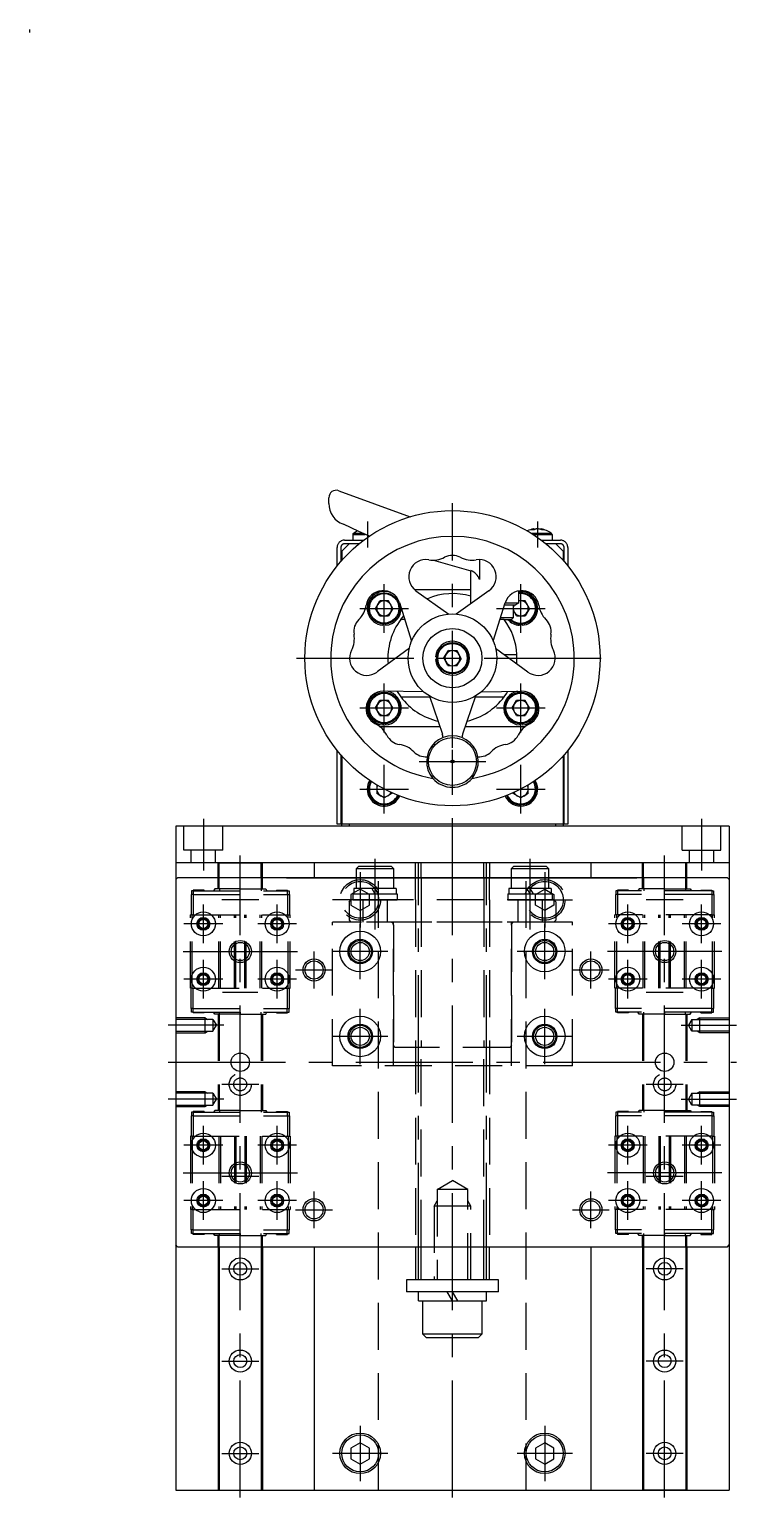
# Model space of a CAD drawing. Extents: x -165 to 344, y -413 to 75.
# Drawn here: x 152.1 to 343.8, y -397.5 to 0.4 of the extents above; entities that cross this region are included whole.
import ezdxf

# ---------------------------------------------------------------- set-up
doc = ezdxf.new("R2010")
doc.units = 0
for name, pattern in [('CENTER', [50.8, 31.75, -6.35, 6.35, -6.35]), ('DASHED', [19.05, 12.7, -6.35]), ('PHANTOM', [63.5, 31.75, -6.35, 6.35, -6.35, 6.35, -6.35])]:
    doc.linetypes.add(name, pattern=pattern)
doc.layers.get('0').update_dxf_attribs({"linetype": 'CONTINUOUS'})
doc.layers.add('CENTER', color=1, linetype='CENTER')

msp = doc.modelspace()

# ---------------------------------------------------------------- linework, layer by layer
at = {"color": 7, "linetype": 'CONTINUOUS'}
for p, q in [((152.1, 0.41), (152.1, -0.41)), ((233.25, -128.08), (233.25, -126.5)), ((235.93, -124.62), (255.31, -131.67)), ((288.74, -134.98), (288.8, -134.98)), ((289.58, -134.98), (289.42, -134.98)), ((289.58, -134.98), (290.08, -134.98)), ((290.75, -134.98), (290.7, -134.98)), ((290.75, -134.98), (290.76, -134.98)), ((238.75, -139), (236.75, -141)), ((241.47, -139), (238.75, -139)), ((239.75, -136.45), (239.75, -138)), ((239.75, -136.45), (243.11, -136.45)), ((239.9, -136.16), (242.46, -136.16)), ((288.09, -136.16), (292.69, -136.16)), ((288.54, -136.45), (292.81, -136.45)), ((294.75, -139), (292.03, -139)), ((292.69, -136.16), (293.6, -136.16)), ((292.81, -136.45), (293.75, -136.45)), ((293.75, -136.45), (293.75, -138)), ((296.75, -141), (294.75, -139)), ((236.75, -141), (236.75, -143.54)), ((296.75, -141), (296.75, -143.54)), ((271.75, -155.2), (271.75, -146.3)), ((274.1, -143.27), (274.1, -148.64)), ((245.89, -156.5), (247.07, -154.46)), ((249.43, -154.46), (247.07, -154.46)), ((250.61, -156.5), (249.43, -154.46)), ((252.39, -154.88), (255.69, -165.35)), ((271.75, -151.5), (256.57, -151.5)), ((256.85, -151.72), (265.75, -158.04)), ((276.62, -151.74), (267.75, -158.04)), ((277.81, -165.35), (281.07, -154.97)), ((281.06, -155), (284.75, -155)), ((284.75, -155), (283.88, -155.5)), ((284.75, -155), (284.75, -151.76)), ((286.43, -154.46), (284.75, -154.46)), ((287.61, -156.5), (286.43, -154.46)), ((247.07, -158.54), (245.89, -156.5)), ((247.07, -158.54), (249.43, -158.54)), ((250.61, -156.5), (249.43, -158.54)), ((252.75, -159.5), (253.54, -158.52)), ((279.8, -159), (283.25, -159)), ((280.9, -155.5), (283.88, -155.5)), ((283.25, -159), (282.75, -159.5)), ((283.25, -155.88), (283.47, -155.5)), ((283.25, -159), (283.25, -155.5)), ((284.07, -158.54), (283.25, -157.12)), ((284.07, -158.54), (286.43, -158.54)), ((287.61, -156.5), (286.43, -158.54)), ((247.92, -160.74), (247.89, -161.08)), ((248.58, -160.74), (248.61, -161.08)), ((253.85, -159.5), (252.75, -159.5)), ((280.75, -159.5), (279.65, -159.5)), ((280.75, -159.5), (282.75, -159.5)), ((284.92, -160.74), (284.89, -161.08)), ((285.58, -160.74), (285.61, -161.08)), ((255.07, -167.25), (246.33, -173.74)), ((262.51, -169.67), (262.16, -169.64)), ((262.51, -170.33), (262.16, -170.36)), ((264.4, -169.87), (265.68, -167.9)), ((265.47, -171.98), (264.4, -169.87)), ((268.04, -168.02), (265.68, -167.9)), ((269.11, -170.12), (267.82, -172.1)), ((269.11, -170.12), (268.04, -168.02)), ((278.43, -167.25), (287.17, -173.74)), ((280.78, -169), (284.22, -169)), ((284.22, -171.56), (284.22, -169)), ((265.47, -171.98), (267.82, -172.1)), ((258.91, -179.09), (247.95, -178.97)), ((251.75, -179.01), (252.75, -180.5)), ((274.59, -179.09), (285.47, -178.97)), ((245.89, -183.5), (247.07, -181.46)), ((249.43, -181.46), (247.07, -181.46)), ((250.61, -183.5), (249.43, -181.46)), ((252.75, -180.5), (260.61, -180.5)), ((260.53, -180.26), (264.01, -190.58)), ((272.97, -180.26), (269.5, -190.57)), ((272.89, -180.5), (280.75, -180.5)), ((282.89, -183.5), (284.07, -181.46)), ((286.43, -181.46), (284.07, -181.46)), ((287.61, -183.5), (286.43, -181.46)), ((247.07, -185.54), (245.89, -183.5)), ((247.07, -185.54), (249.43, -185.54)), ((250.61, -183.5), (249.43, -185.54)), ((284.07, -185.54), (282.89, -183.5)), ((284.07, -185.54), (286.43, -185.54)), ((287.61, -183.5), (286.43, -185.54)), ((246.91, -188.5), (263.31, -188.5)), ((247.92, -187.74), (247.89, -188.08)), ((248.58, -187.74), (248.61, -188.08)), ((270.2, -188.5), (286.51, -188.5)), ((284.92, -187.74), (284.89, -188.08)), ((285.58, -187.74), (285.61, -188.08)), ((236.75, -196.46), (236.75, -215)), ((296.75, -196.46), (296.75, -215)), ((246.21, -204.32), (246.21, -206.68)), ((248.25, -207.86), (246.21, -206.68)), ((250.29, -206.68), (248.25, -207.86)), ((250.29, -206.68), (250.29, -206.46)), ((283.21, -206.46), (283.21, -206.68)), ((285.25, -207.86), (283.21, -206.68)), ((287.29, -206.68), (285.25, -207.86)), ((287.29, -206.68), (287.29, -204.32)), ((289.49, -205.17), (289.84, -205.14)), ((289.49, -205.83), (289.84, -205.86)), ((191.75, -215.5), (191.75, -395.5)), ((341.75, -215.5), (191.75, -215.5)), ((296.75, -215), (236.75, -215)), ((236.75, -215.5), (236.75, -215)), ((238.75, -215), (238.75, -215.5)), ((294.75, -215.5), (294.75, -215)), ((296.75, -215), (296.75, -215.5)), ((341.75, -215.5), (341.75, -395.5)), ((341.75, -225.5), (191.75, -225.5)), ((203.25, -225.5), (215.25, -225.5)), ((203.25, -229.5), (203.25, -225.5)), ((203.55, -229.5), (203.55, -225.5)), ((214.95, -229.5), (214.95, -225.5)), ((215.25, -229.5), (215.25, -225.5)), ((229.25, -225.5), (229.25, -229.5)), ((240.75, -227), (241.35, -226.4)), ((241.35, -226.4), (250.15, -226.4)), ((250.15, -226.4), (250.75, -227)), ((256.75, -229.5), (256.75, -225.5)), ((258.25, -229.5), (258.25, -225.5)), ((275.25, -229.5), (275.25, -225.5)), ((276.75, -225.5), (276.75, -229.5)), ((282.75, -227), (283.35, -226.4)), ((283.35, -226.4), (292.15, -226.4)), ((292.15, -226.4), (292.75, -227)), ((304.25, -225.5), (304.25, -229.5)), ((330.25, -225.5), (318.25, -225.5)), ((318.25, -229.5), (318.25, -225.5)), ((318.55, -229.5), (318.55, -225.5)), ((329.95, -229.5), (329.95, -225.5)), ((330.25, -229.5), (330.25, -225.5)), ((192.25, -229.5), (191.75, -230)), ((192.25, -229.5), (191.75, -230)), ((191.75, -230), (191.75, -329)), ((191.75, -230), (191.75, -329)), ((341.25, -229.5), (192.25, -229.5)), ((341.25, -229.5), (192.25, -229.5)), ((221.75, -229.5), (216.75, -229.5)), ((221.75, -229.5), (311.75, -229.5)), ((240.75, -227), (250.75, -227)), ((240.75, -229.5), (240.75, -227)), ((250.75, -227), (250.75, -229.5)), ((282.75, -227), (292.75, -227)), ((282.75, -229.5), (282.75, -227)), ((292.75, -227), (292.75, -229.5)), ((311.75, -229.5), (316.75, -229.5)), ((341.25, -229.5), (341.75, -230)), ((341.25, -229.5), (341.75, -230)), ((341.75, -230), (341.75, -329)), ((341.75, -230), (341.75, -329)), ((192.25, -329.5), (191.75, -329)), ((192.25, -329.5), (191.75, -329)), ((192.25, -329.5), (341.25, -329.5)), ((192.25, -329.5), (341.25, -329.5)), ((203.25, -329.5), (203.25, -395.5)), ((203.55, -329.5), (203.55, -395.5)), ((214.95, -329.5), (214.95, -395.5)), ((215.25, -329.5), (215.25, -395.5)), ((221.75, -329.5), (259.75, -329.5)), ((229.25, -329.5), (229.25, -395.5)), ((255.75, -329.5), (277.75, -329.5)), ((256.75, -329.5), (256.75, -338.5)), ((259.75, -329.5), (273.75, -329.5)), ((273.75, -329.5), (311.75, -329.5)), ((276.75, -338.5), (276.75, -329.5)), ((304.25, -329.5), (304.25, -395.5)), ((318.25, -329.5), (318.25, -395.5)), ((318.55, -329.5), (318.55, -395.5)), ((329.95, -329.5), (329.95, -395.5)), ((330.25, -329.5), (330.25, -395.5)), ((341.25, -329.5), (341.75, -329)), ((341.25, -329.5), (341.75, -329)), ((279.25, -338.5), (254.25, -338.5)), ((254.25, -338.5), (254.25, -341.7)), ((279.25, -341.7), (254.25, -341.7)), ((276.75, -338.5), (256.75, -338.5)), ((275.95, -341.7), (257.55, -341.7)), ((257.55, -344.2), (257.55, -341.7)), ((266.75, -344.2), (265.31, -341.7)), ((268.19, -344.2), (266.75, -341.7)), ((275.95, -344.2), (275.95, -341.7)), ((279.25, -341.7), (279.25, -338.5)), ((257.55, -344.2), (275.95, -344.2)), ((258.75, -353.2), (258.75, -344.2)), ((274.75, -344.2), (274.75, -353.2)), ((274.75, -353.2), (258.75, -353.2)), ((259.75, -354.2), (258.75, -353.2)), ((274.75, -353.2), (273.75, -354.2)), ((273.75, -354.2), (259.75, -354.2)), ((241.75, -382.61), (239.25, -384.06)), ((239.25, -384.06), (239.25, -386.94)), ((244.25, -384.06), (241.75, -382.61)), ((244.25, -386.94), (244.25, -384.06)), ((291.75, -382.61), (289.25, -384.06)), ((289.25, -384.06), (289.25, -386.94)), ((294.25, -384.06), (291.75, -382.61)), ((294.25, -386.94), (294.25, -384.06)), ((239.25, -386.94), (241.75, -388.39)), ((241.75, -388.39), (244.25, -386.94)), ((289.25, -386.94), (291.75, -388.39)), ((291.75, -388.39), (294.25, -386.94)), ((191.75, -395.5), (341.75, -395.5)), ((203.25, -395.5), (215.25, -395.5)), ((330.25, -395.5), (318.25, -395.5))]:
    msp.add_line(p, q, dxfattribs=at)
at = {"color": 3, "linetype": 'PHANTOM'}
for p, q in [((237.5, -138), (242.75, -138)), ((241.47, -139), (237.5, -139)), ((290.75, -138), (296, -138)), ((296, -139), (292.03, -139)), ((235.5, -145.03), (235.5, -140)), ((236.5, -140), (236.5, -143.83)), ((297, -143.83), (297, -140)), ((298, -140), (298, -145.03)), ((235.5, -215), (235.5, -194.97)), ((298, -194.97), (298, -215)), ((236.5, -196.17), (236.5, -215)), ((297, -215), (297, -196.17)), ((236.5, -215), (235.5, -215)), ((236.75, -215), (236.5, -215)), ((297, -215), (296.75, -215)), ((298, -215), (297, -215))]:
    msp.add_line(p, q, dxfattribs=at)
at = {"color": 3, "linetype": 'DASHED'}
for p, q in [((194, -222), (194, -215.5)), ((204.5, -222), (204.5, -215.5)), ((329, -222), (329, -215.5)), ((339.5, -222), (339.5, -215.5)), ((204.5, -222), (194, -222)), ((195.95, -225.5), (195.95, -222)), ((202.55, -225.5), (202.55, -222)), ((329, -222), (339.5, -222)), ((330.95, -225.5), (330.95, -222)), ((337.55, -225.5), (337.55, -222)), ((246.75, -395.5), (246.75, -225.5)), ((286.75, -395.5), (286.75, -225.5)), ((203.25, -232.55), (203.25, -229.5)), ((203.55, -232.55), (203.55, -229.5)), ((214.95, -229.5), (214.95, -232.55)), ((215.25, -232.55), (215.25, -229.5)), ((240.75, -232.4), (240.75, -229.5)), ((250.75, -229.5), (250.75, -232.4)), ((256.75, -235.5), (256.75, -229.5)), ((256.75, -235.5), (256.75, -229.5)), ((258.25, -229.5), (258.25, -235.5)), ((258.25, -229.5), (258.25, -235.5)), ((275.25, -229.5), (275.25, -235.5)), ((275.25, -229.5), (275.25, -235.5)), ((276.75, -235.5), (276.75, -229.5)), ((276.75, -235.5), (276.75, -229.5)), ((282.75, -232.4), (282.75, -229.5)), ((292.75, -229.5), (292.75, -232.4)), ((318.25, -232.55), (318.25, -229.5)), ((318.55, -229.5), (318.55, -232.55)), ((329.95, -232.55), (329.95, -229.5)), ((330.25, -232.55), (330.25, -229.5)), ((195.95, -234.05), (195.95, -239.55)), ((196.45, -234.05), (195.95, -234.05)), ((196, -233.05), (196, -234.05)), ((196.5, -233.05), (196, -233.05)), ((196.45, -232.85), (196.45, -233.05)), ((199.45, -232.85), (196.45, -232.85)), ((196.45, -234.05), (222.05, -234.05)), ((196.45, -234.05), (196.45, -239.55)), ((196.5, -233.05), (222, -233.05)), ((196.5, -233.05), (196.5, -234.05)), ((199.45, -233.05), (199.45, -232.85)), ((202.32, -232.55), (202.02, -233.05)), ((203.62, -232.55), (202.32, -232.55)), ((209.25, -232.55), (203.62, -232.55)), ((203.62, -232.55), (203.62, -233.05)), ((209.25, -232.55), (214.88, -232.55)), ((209.25, -233.05), (209.25, -232.55)), ((214.88, -232.55), (214.88, -233.05)), ((214.88, -232.55), (216.18, -232.55)), ((216.18, -232.55), (216.48, -233.05)), ((219.05, -232.85), (219.05, -233.05)), ((219.05, -232.85), (222.05, -232.85)), ((222, -233.05), (222, -234.05)), ((222, -233.05), (222.5, -233.05)), ((222.05, -233.05), (222.05, -232.85)), ((222.05, -234.05), (222.05, -239.55)), ((222.05, -234.05), (222.55, -234.05)), ((222.5, -233.05), (222.5, -234.05)), ((222.55, -234.05), (222.55, -239.55)), ((241.75, -232.61), (239.25, -234.06)), ((239.25, -234.06), (239.25, -236.94)), ((239.75, -233.9), (251.75, -233.9)), ((239.75, -233.9), (239.75, -235.5)), ((251.45, -232.4), (240.05, -232.4)), ((240.05, -232.4), (240.05, -233.9)), ((244.25, -234.06), (241.75, -232.61)), ((244.25, -236.94), (244.25, -234.06)), ((244.88, -232.4), (245.75, -233.9)), ((245.75, -232.4), (246.62, -233.9)), ((251.45, -232.4), (251.45, -233.9)), ((251.75, -233.9), (251.75, -235.5)), ((281.75, -233.9), (293.75, -233.9)), ((281.75, -233.9), (281.75, -235.5)), ((293.45, -232.4), (282.05, -232.4)), ((282.05, -232.4), (282.05, -233.9)), ((286.88, -232.4), (287.75, -233.9)), ((287.75, -232.4), (288.62, -233.9)), ((289.25, -234.06), (291.75, -232.61)), ((289.25, -236.94), (289.25, -234.06)), ((291.75, -232.61), (294.25, -234.06)), ((293.45, -232.4), (293.45, -233.9)), ((293.75, -233.9), (293.75, -235.5)), ((294.25, -234.06), (294.25, -236.94)), ((311.45, -234.05), (310.95, -234.05)), ((310.95, -234.05), (310.95, -239.55)), ((311.5, -233.05), (311, -233.05)), ((311, -233.05), (311, -234.05)), ((311.45, -233.05), (311.45, -232.85)), ((314.45, -232.85), (311.45, -232.85)), ((337.05, -234.05), (311.45, -234.05)), ((311.45, -234.05), (311.45, -239.55)), ((337, -233.05), (311.5, -233.05)), ((311.5, -233.05), (311.5, -234.05)), ((314.45, -232.85), (314.45, -233.05)), ((317.32, -232.55), (317.02, -233.05)), ((318.62, -232.55), (317.32, -232.55)), ((324.25, -232.55), (318.62, -232.55)), ((318.62, -232.55), (318.62, -233.05)), ((324.25, -232.55), (329.88, -232.55)), ((324.25, -233.05), (324.25, -232.55)), ((329.88, -232.55), (331.18, -232.55)), ((329.88, -232.55), (329.88, -233.05)), ((331.18, -232.55), (331.48, -233.05)), ((334.05, -233.05), (334.05, -232.85)), ((334.05, -232.85), (337.05, -232.85)), ((337, -233.05), (337, -234.05)), ((337, -233.05), (337.5, -233.05)), ((337.05, -232.85), (337.05, -233.05)), ((337.05, -234.05), (337.05, -239.55)), ((337.05, -234.05), (337.55, -234.05)), ((337.5, -233.05), (337.5, -234.05)), ((337.55, -234.05), (337.55, -239.55)), ((238.75, -236), (239.25, -235.5)), ((238.75, -236), (238.75, -241)), ((294.25, -235.5), (239.25, -235.5)), ((239.25, -236.94), (241.75, -238.39)), ((239.75, -235.5), (251.75, -235.5)), ((241.75, -238.39), (244.25, -236.94)), ((242.45, -235.5), (242.45, -241.5)), ((249.05, -235.5), (249.05, -241.5)), ((256.75, -235.5), (256.75, -275.5)), ((256.75, -235.5), (256.75, -275.5)), ((258.25, -235.5), (258.25, -275.5)), ((258.25, -235.5), (258.25, -275.5)), ((275.25, -235.5), (275.25, -275.5)), ((275.25, -235.5), (275.25, -275.5)), ((276.75, -235.5), (276.75, -275.5)), ((276.75, -235.5), (276.75, -275.5)), ((281.75, -235.5), (293.75, -235.5)), ((284.45, -235.5), (284.45, -241.5)), ((291.75, -238.39), (289.25, -236.94)), ((291.05, -235.5), (291.05, -241.5)), ((294.25, -236.94), (291.75, -238.39)), ((294.75, -236), (294.25, -235.5)), ((294.75, -236), (294.75, -241)), ((195.75, -259.45), (195.75, -239.55)), ((196.25, -239.55), (195.75, -239.55)), ((196.25, -239.55), (222.25, -239.55)), ((196.25, -259.45), (196.25, -239.55)), ((203.45, -259.45), (203.45, -239.55)), ((203.85, -259.45), (203.85, -239.55)), ((207.65, -259.45), (207.65, -239.55)), ((208.05, -259.45), (208.05, -239.55)), ((210.45, -259.45), (210.45, -239.55)), ((210.85, -259.45), (210.85, -239.55)), ((214.65, -259.45), (214.65, -239.55)), ((215.05, -259.45), (215.05, -239.55)), ((222.25, -259.45), (222.25, -239.55)), ((222.25, -239.55), (222.75, -239.55)), ((222.75, -259.45), (222.75, -239.55)), ((299.25, -241.5), (234.25, -241.5)), ((234.25, -280.5), (234.25, -241.5)), ((238.75, -241), (239.25, -241.5)), ((294.25, -241.5), (239.25, -241.5)), ((250.75, -280.5), (250.75, -241.5)), ((250.75, -242.3), (250.75, -275)), ((282.75, -280.5), (282.75, -241.5)), ((282.75, -242.3), (282.75, -275)), ((294.75, -241), (294.25, -241.5)), ((299.25, -280.5), (299.25, -241.5)), ((310.75, -259.45), (310.75, -239.55)), ((311.25, -239.55), (310.75, -239.55)), ((337.25, -239.55), (311.25, -239.55)), ((311.25, -259.45), (311.25, -239.55)), ((318.45, -259.45), (318.45, -239.55)), ((318.85, -259.45), (318.85, -239.55)), ((322.65, -259.45), (322.65, -239.55)), ((323.05, -259.45), (323.05, -239.55)), ((325.45, -259.45), (325.45, -239.55)), ((325.85, -259.45), (325.85, -239.55)), ((329.65, -259.45), (329.65, -239.55)), ((330.05, -259.45), (330.05, -239.55)), ((337.25, -259.45), (337.25, -239.55)), ((337.25, -239.55), (337.75, -239.55)), ((337.75, -259.45), (337.75, -239.55)), ((196.25, -259.45), (195.75, -259.45)), ((195.95, -264.95), (195.95, -259.45)), ((196.25, -259.45), (222.25, -259.45)), ((196.45, -264.95), (196.45, -259.45)), ((222.05, -264.95), (222.05, -259.45)), ((222.25, -259.45), (222.75, -259.45)), ((222.55, -264.95), (222.55, -259.45)), ((311.25, -259.45), (310.75, -259.45)), ((310.95, -264.95), (310.95, -259.45)), ((337.25, -259.45), (311.25, -259.45)), ((311.45, -264.95), (311.45, -259.45)), ((337.05, -264.95), (337.05, -259.45)), ((337.25, -259.45), (337.75, -259.45)), ((337.55, -264.95), (337.55, -259.45)), ((196.45, -264.95), (195.95, -264.95)), ((196, -265.95), (196, -264.95)), ((196.5, -265.95), (196, -265.95)), ((196.45, -264.95), (222.05, -264.95)), ((196.45, -265.95), (196.45, -266.15)), ((199.45, -266.15), (196.45, -266.15)), ((196.5, -265.95), (196.5, -264.95)), ((196.5, -265.95), (222, -265.95)), ((199.45, -266.15), (199.45, -265.95)), ((202.32, -266.45), (202.02, -265.95)), ((203.62, -266.45), (202.32, -266.45)), ((203.25, -266.45), (203.25, -292.55)), ((203.55, -266.45), (203.55, -292.55)), ((203.62, -266.45), (203.62, -265.95)), ((209.25, -266.45), (203.62, -266.45)), ((209.25, -265.95), (209.25, -266.45)), ((209.25, -266.45), (214.88, -266.45)), ((214.88, -266.45), (214.88, -265.95)), ((214.88, -266.45), (216.18, -266.45)), ((214.95, -266.45), (214.95, -292.55)), ((215.25, -266.45), (215.25, -292.55)), ((216.18, -266.45), (216.48, -265.95)), ((219.05, -265.95), (219.05, -266.15)), ((219.05, -266.15), (222.05, -266.15)), ((222, -265.95), (222, -264.95)), ((222, -265.95), (222.5, -265.95)), ((222.05, -264.95), (222.55, -264.95)), ((222.05, -266.15), (222.05, -265.95)), ((222.5, -265.95), (222.5, -264.95)), ((311.45, -264.95), (310.95, -264.95)), ((311, -265.95), (311, -264.95)), ((311.5, -265.95), (311, -265.95)), ((337.05, -264.95), (311.45, -264.95)), ((311.45, -266.15), (311.45, -265.95)), ((314.45, -266.15), (311.45, -266.15)), ((311.5, -265.95), (311.5, -264.95)), ((337, -265.95), (311.5, -265.95)), ((314.45, -265.95), (314.45, -266.15)), ((317.32, -266.45), (317.02, -265.95)), ((318.62, -266.45), (317.32, -266.45)), ((318.25, -266.45), (318.25, -292.55)), ((318.55, -266.45), (318.55, -292.55)), ((318.62, -266.45), (318.62, -265.95)), ((324.25, -266.45), (318.62, -266.45)), ((324.25, -265.95), (324.25, -266.45)), ((324.25, -266.45), (329.88, -266.45)), ((329.88, -266.45), (329.88, -265.95)), ((329.88, -266.45), (331.18, -266.45)), ((329.95, -266.45), (329.95, -292.55)), ((330.25, -266.45), (330.25, -292.55)), ((331.18, -266.45), (331.48, -265.95)), ((334.05, -266.15), (334.05, -265.95)), ((334.05, -266.15), (337.05, -266.15)), ((337, -265.95), (337, -264.95)), ((337, -265.95), (337.5, -265.95)), ((337.05, -264.95), (337.55, -264.95)), ((337.05, -265.95), (337.05, -266.15)), ((337.5, -265.95), (337.5, -264.95)), ((199.75, -267.5), (191.75, -267.5)), ((201.85, -267.88), (191.75, -267.88)), ((199.75, -271.5), (199.75, -267.5)), ((199.75, -267.5), (200.41, -267.88)), ((201.85, -267.88), (201.85, -271.12)), ((201.85, -267.88), (202.79, -269.5)), ((201.85, -271.12), (202.79, -269.5)), ((331.65, -267.88), (330.71, -269.5)), ((331.65, -271.12), (330.71, -269.5)), ((331.65, -267.88), (341.75, -267.88)), ((331.65, -267.88), (331.65, -271.12)), ((333.75, -267.5), (333.09, -267.88)), ((333.75, -271.5), (333.75, -267.5)), ((333.75, -267.5), (341.75, -267.5)), ((191.75, -271.12), (201.85, -271.12)), ((191.75, -271.5), (199.75, -271.5)), ((199.75, -271.5), (200.41, -271.12)), ((341.75, -271.12), (331.65, -271.12)), ((333.75, -271.5), (333.09, -271.12)), ((341.75, -271.5), (333.75, -271.5)), ((251.25, -275.5), (250.75, -275)), ((282.25, -275.5), (251.25, -275.5)), ((256.75, -275.5), (256.75, -329.5)), ((258.25, -329.5), (258.25, -275.5)), ((275.25, -329.5), (275.25, -275.5)), ((276.75, -275.5), (276.75, -329.5)), ((282.75, -275), (282.25, -275.5)), ((299.25, -280.5), (234.25, -280.5)), ((199.75, -287.5), (191.75, -287.5)), ((201.85, -287.88), (191.75, -287.88)), ((199.75, -291.5), (199.75, -287.5)), ((199.75, -287.5), (200.41, -287.88)), ((201.85, -287.88), (201.85, -291.12)), ((201.85, -287.88), (202.79, -289.5)), ((201.85, -291.12), (202.79, -289.5)), ((331.65, -287.88), (330.71, -289.5)), ((331.65, -291.12), (330.71, -289.5)), ((331.65, -287.88), (331.65, -291.12)), ((331.65, -287.88), (341.75, -287.88)), ((333.75, -287.5), (333.09, -287.88)), ((333.75, -291.5), (333.75, -287.5)), ((333.75, -287.5), (341.75, -287.5)), ((191.75, -291.12), (201.85, -291.12)), ((191.75, -291.5), (199.75, -291.5)), ((196.45, -294.05), (195.95, -294.05)), ((195.95, -294.05), (195.95, -299.55)), ((196, -293.05), (196, -294.05)), ((196.5, -293.05), (196, -293.05)), ((196.45, -293.05), (196.45, -292.85)), ((199.45, -292.85), (196.45, -292.85)), ((196.45, -294.05), (222.05, -294.05)), ((196.45, -294.05), (196.45, -299.55)), ((196.5, -293.05), (222, -293.05)), ((196.5, -293.05), (196.5, -294.05)), ((199.45, -292.85), (199.45, -293.05)), ((199.75, -291.5), (200.41, -291.12)), ((202.32, -292.55), (202.02, -293.05)), ((203.62, -292.55), (202.32, -292.55)), ((209.25, -292.55), (203.62, -292.55)), ((203.62, -292.55), (203.62, -293.05)), ((209.25, -292.55), (214.88, -292.55)), ((209.25, -293.05), (209.25, -292.55)), ((214.88, -292.55), (214.88, -293.05)), ((214.88, -292.55), (216.18, -292.55)), ((216.18, -292.55), (216.48, -293.05)), ((219.05, -293.05), (219.05, -292.85)), ((219.05, -292.85), (222.05, -292.85)), ((222, -293.05), (222, -294.05)), ((222, -293.05), (222.5, -293.05)), ((222.05, -292.85), (222.05, -293.05)), ((222.05, -294.05), (222.55, -294.05)), ((222.05, -294.05), (222.05, -299.55)), ((222.5, -293.05), (222.5, -294.05)), ((222.55, -294.05), (222.55, -299.55)), ((311.45, -294.05), (310.95, -294.05)), ((310.95, -294.05), (310.95, -299.55)), ((311.5, -293.05), (311, -293.05)), ((311, -293.05), (311, -294.05)), ((311.45, -292.85), (311.45, -293.05)), ((314.45, -292.85), (311.45, -292.85)), ((337.05, -294.05), (311.45, -294.05)), ((311.45, -294.05), (311.45, -299.55)), ((337, -293.05), (311.5, -293.05)), ((311.5, -293.05), (311.5, -294.05)), ((314.45, -293.05), (314.45, -292.85)), ((317.32, -292.55), (317.02, -293.05)), ((318.62, -292.55), (317.32, -292.55)), ((324.25, -292.55), (318.62, -292.55)), ((318.62, -292.55), (318.62, -293.05)), ((324.25, -292.55), (329.88, -292.55)), ((324.25, -293.05), (324.25, -292.55)), ((329.88, -292.55), (329.88, -293.05)), ((329.88, -292.55), (331.18, -292.55)), ((331.18, -292.55), (331.48, -293.05)), ((341.75, -291.12), (331.65, -291.12)), ((333.75, -291.5), (333.09, -291.12)), ((341.75, -291.5), (333.75, -291.5)), ((334.05, -292.85), (334.05, -293.05)), ((334.05, -292.85), (337.05, -292.85)), ((337, -293.05), (337, -294.05)), ((337, -293.05), (337.5, -293.05)), ((337.05, -293.05), (337.05, -292.85)), ((337.05, -294.05), (337.05, -299.55)), ((337.05, -294.05), (337.55, -294.05)), ((337.5, -293.05), (337.5, -294.05)), ((337.55, -294.05), (337.55, -299.55)), ((195.75, -299.55), (195.75, -319.45)), ((196.25, -299.55), (195.75, -299.55)), ((196.25, -299.55), (196.25, -319.45)), ((196.25, -299.55), (222.25, -299.55)), ((203.45, -299.55), (203.45, -319.45)), ((203.85, -299.55), (203.85, -319.45)), ((207.65, -299.55), (207.65, -319.45)), ((208.05, -299.55), (208.05, -319.45)), ((210.45, -299.55), (210.45, -319.45)), ((210.85, -299.55), (210.85, -319.45)), ((214.65, -299.55), (214.65, -319.45)), ((215.05, -299.55), (215.05, -319.45)), ((222.25, -299.55), (222.25, -319.45)), ((222.25, -299.55), (222.75, -299.55)), ((222.75, -299.55), (222.75, -319.45)), ((310.75, -299.55), (310.75, -319.45)), ((311.25, -299.55), (310.75, -299.55)), ((311.25, -299.55), (311.25, -319.45)), ((337.25, -299.55), (311.25, -299.55)), ((318.45, -299.55), (318.45, -319.45)), ((318.85, -299.55), (318.85, -319.45)), ((322.65, -299.55), (322.65, -319.45)), ((323.05, -299.55), (323.05, -319.45)), ((325.45, -299.55), (325.45, -319.45)), ((325.85, -299.55), (325.85, -319.45)), ((329.65, -299.55), (329.65, -319.45)), ((330.05, -299.55), (330.05, -319.45)), ((337.25, -299.55), (337.25, -319.45)), ((337.25, -299.55), (337.75, -299.55)), ((337.75, -299.55), (337.75, -319.45)), ((262.56, -314), (266.75, -311.58)), ((262.56, -314), (262.56, -338.5)), ((270.94, -314), (262.56, -314)), ((270.94, -314), (266.75, -311.58)), ((270.94, -338.5), (270.94, -314)), ((261.75, -318.5), (262.56, -317.09)), ((271.75, -318.5), (270.94, -317.09)), ((196.25, -319.45), (195.75, -319.45)), ((195.95, -324.95), (195.95, -319.45)), ((196.25, -319.45), (222.25, -319.45)), ((196.45, -324.95), (196.45, -319.45)), ((222.05, -324.95), (222.05, -319.45)), ((222.25, -319.45), (222.75, -319.45)), ((222.55, -324.95), (222.55, -319.45)), ((261.75, -318.5), (261.75, -338.5)), ((271.75, -318.5), (261.75, -318.5)), ((271.75, -338.5), (271.75, -318.5)), ((311.25, -319.45), (310.75, -319.45)), ((310.95, -324.95), (310.95, -319.45)), ((337.25, -319.45), (311.25, -319.45)), ((311.45, -324.95), (311.45, -319.45)), ((337.05, -324.95), (337.05, -319.45)), ((337.25, -319.45), (337.75, -319.45)), ((337.55, -324.95), (337.55, -319.45)), ((196.45, -324.95), (195.95, -324.95)), ((196, -325.95), (196, -324.95)), ((196.5, -325.95), (196, -325.95)), ((196.45, -324.95), (222.05, -324.95)), ((196.45, -326.15), (196.45, -325.95)), ((199.45, -326.15), (196.45, -326.15)), ((196.5, -325.95), (196.5, -324.95)), ((196.5, -325.95), (222, -325.95)), ((199.45, -325.95), (199.45, -326.15)), ((202.32, -326.45), (202.02, -325.95)), ((203.62, -326.45), (203.62, -325.95)), ((209.25, -325.95), (209.25, -326.45)), ((214.88, -326.45), (214.88, -325.95)), ((216.18, -326.45), (216.48, -325.95)), ((219.05, -326.15), (219.05, -325.95)), ((219.05, -326.15), (222.05, -326.15)), ((222, -325.95), (222, -324.95)), ((222, -325.95), (222.5, -325.95)), ((222.05, -324.95), (222.55, -324.95)), ((222.05, -325.95), (222.05, -326.15)), ((222.5, -325.95), (222.5, -324.95)), ((311.45, -324.95), (310.95, -324.95)), ((311, -325.95), (311, -324.95)), ((311.5, -325.95), (311, -325.95)), ((337.05, -324.95), (311.45, -324.95)), ((311.45, -325.95), (311.45, -326.15)), ((314.45, -326.15), (311.45, -326.15)), ((311.5, -325.95), (311.5, -324.95)), ((337, -325.95), (311.5, -325.95)), ((314.45, -326.15), (314.45, -325.95)), ((317.32, -326.45), (317.02, -325.95)), ((318.62, -326.45), (318.62, -325.95)), ((324.25, -325.95), (324.25, -326.45)), ((329.88, -326.45), (329.88, -325.95)), ((331.18, -326.45), (331.48, -325.95)), ((334.05, -325.95), (334.05, -326.15)), ((334.05, -326.15), (337.05, -326.15)), ((337, -325.95), (337, -324.95)), ((337, -325.95), (337.5, -325.95)), ((337.05, -324.95), (337.55, -324.95)), ((337.05, -326.15), (337.05, -325.95)), ((337.5, -325.95), (337.5, -324.95)), ((203.62, -326.45), (202.32, -326.45)), ((203.25, -329.5), (203.25, -326.45)), ((203.55, -329.5), (203.55, -326.45)), ((209.25, -326.45), (203.62, -326.45)), ((209.25, -326.45), (214.88, -326.45)), ((214.88, -326.45), (216.18, -326.45)), ((214.95, -326.45), (214.95, -329.5)), ((215.25, -329.5), (215.25, -326.45)), ((318.62, -326.45), (317.32, -326.45)), ((318.25, -329.5), (318.25, -326.45)), ((318.55, -326.45), (318.55, -329.5)), ((324.25, -326.45), (318.62, -326.45)), ((324.25, -326.45), (329.88, -326.45)), ((329.88, -326.45), (331.18, -326.45)), ((329.95, -329.5), (329.95, -326.45)), ((330.25, -329.5), (330.25, -326.45))]:
    msp.add_line(p, q, dxfattribs=at)
at = {"color": 3, "linetype": 'CONTINUOUS'}
for p, q in [((258.25, -338.5), (258.25, -329.5)), ((275.25, -338.5), (275.25, -329.5))]:
    msp.add_line(p, q, dxfattribs=at)
at = {"color": 7, "linetype": 'CONTINUOUS', "flags": 128}
for points in [[(244.23, -136.94), (241.36, -135.67), (237.2, -133.72)], [(285.25, -154.46), (284.98, -154.47), (284.75, -154.52)], [(280.75, -180.5), (281.48, -179.45), (281.7, -179.09)], [(289.25, -205.5), (289.07, -204.32), (288.69, -203.45)], [(288.89, -203.31), (289.31, -204.25), (289.5, -205.5)], [(289.84, -205.14), (289.56, -203.89), (289.19, -203.12)]]:
    msp.add_lwpolyline(points, dxfattribs=at)
at = {"color": 7, "linetype": 'CONTINUOUS'}
for centre, radius in [((266.75, -170), 40), ((248.25, -156.5), 4.25), ((248.25, -156.5), 4), ((266.75, -170), 12), ((266.75, -170), 8), ((266.75, -170), 4.25), ((266.75, -170), 4), ((248.25, -183.5), 4.25), ((248.25, -183.5), 4), ((285.25, -183.5), 4.25), ((285.25, -183.5), 4), ((266.75, -198), 6.5), ((266.75, -198), 0.415), ((199.25, -242), 3.25), ((199.25, -242), 1.75), ((199.25, -242), 1.23), ((219.25, -242), 3.25), ((219.25, -242), 1.75), ((219.25, -242), 1.23), ((314.25, -242), 3.25), ((314.25, -242), 1.75), ((314.25, -242), 1.23), ((334.25, -242), 3.25), ((334.25, -242), 1.75), ((334.25, -242), 1.23), ((241.75, -249.5), 5.5), ((241.75, -249.5), 3.3), ((291.75, -249.5), 5.5), ((291.75, -249.5), 3.3), ((209.25, -249.5), 2.46), ((241.75, -249.5), 2.46), ((291.75, -249.5), 2.46), ((324.25, -249.5), 2.46), ((199.25, -257), 3.25), ((219.25, -257), 3.25), ((229.25, -254.5), 2.46), ((304.25, -254.5), 2.46), ((314.25, -257), 3.25), ((334.25, -257), 3.25), ((199.25, -257), 1.75), ((199.25, -257), 1.23), ((219.25, -257), 1.75), ((219.25, -257), 1.23), ((314.25, -257), 1.75), ((314.25, -257), 1.23), ((334.25, -257), 1.75), ((334.25, -257), 1.23), ((241.75, -272.5), 5.5), ((241.75, -272.5), 3.3), ((241.75, -272.5), 2.46), ((291.75, -272.5), 5.5), ((291.75, -272.5), 3.3), ((291.75, -272.5), 2.46), ((209.25, -279.5), 2.5), ((324.25, -279.5), 2.5), ((199.25, -302), 3.25), ((199.25, -302), 1.75), ((199.25, -302), 1.23), ((219.25, -302), 3.25), ((219.25, -302), 1.75), ((219.25, -302), 1.23), ((314.25, -302), 3.25), ((314.25, -302), 1.75), ((314.25, -302), 1.23), ((334.25, -302), 3.25), ((334.25, -302), 1.75), ((334.25, -302), 1.23), ((209.25, -309.5), 2.46), ((324.25, -309.5), 2.46), ((199.25, -317), 3.25), ((219.25, -317), 3.25), ((314.25, -317), 3.25), ((334.25, -317), 3.25), ((199.25, -317), 1.75), ((199.25, -317), 1.23), ((219.25, -317), 1.75), ((219.25, -317), 1.23), ((229.25, -319.5), 2.46), ((304.25, -319.5), 2.46), ((314.25, -317), 1.75), ((314.25, -317), 1.23), ((334.25, -317), 1.75), ((334.25, -317), 1.23), ((209.25, -335.5), 3), ((209.25, -335.5), 1.75), ((324.25, -335.5), 3), ((324.25, -335.5), 1.75), ((209.25, -360.5), 3), ((324.25, -360.5), 3), ((209.25, -360.5), 1.75), ((324.25, -360.5), 1.75), ((241.75, -385.5), 5.5), ((241.75, -385.5), 5), ((291.75, -385.5), 5.5), ((291.75, -385.5), 5), ((209.25, -385.5), 3), ((209.25, -385.5), 1.75), ((324.25, -385.5), 3), ((324.25, -385.5), 1.75)]:
    msp.add_circle(centre, radius, dxfattribs=at)
at = {"color": 3, "linetype": 'DASHED'}
for centre, radius in [((241.75, -235.5), 5.5), ((241.75, -235.5), 5), ((291.75, -235.5), 5.5), ((291.75, -235.5), 5), ((209.25, -285.5), 3), ((324.25, -285.5), 3), ((209.25, -285.5), 1.75), ((324.25, -285.5), 1.75)]:
    msp.add_circle(centre, radius, dxfattribs=at)
at = {"color": 3, "linetype": 'CONTINUOUS'}
for centre, radius in [((199.25, -242), 1.5), ((219.25, -242), 1.5), ((314.25, -242), 1.5), ((334.25, -242), 1.5), ((209.25, -249.5), 3), ((241.75, -249.5), 3), ((291.75, -249.5), 3), ((324.25, -249.5), 3), ((229.25, -254.5), 3), ((304.25, -254.5), 3), ((199.25, -257), 1.5), ((219.25, -257), 1.5), ((314.25, -257), 1.5), ((334.25, -257), 1.5), ((241.75, -272.5), 3), ((291.75, -272.5), 3), ((199.25, -302), 1.5), ((219.25, -302), 1.5), ((314.25, -302), 1.5), ((334.25, -302), 1.5), ((209.25, -309.5), 3), ((324.25, -309.5), 3), ((199.25, -317), 1.5), ((219.25, -317), 1.5), ((229.25, -319.5), 3), ((304.25, -319.5), 3), ((314.25, -317), 1.5), ((334.25, -317), 1.5)]:
    msp.add_circle(centre, radius, dxfattribs=at)
at = {"color": 7, "linetype": 'CONTINUOUS'}
for centre, radius, start, end in [((235.25, -126.5), 2, 70, 180), ((239.25, -128.08), 6, 180, 250), ((289.75, -141.4), 6.5, 98.9312, 114.9749), ((289.42, -137.9), 2.99, 102.0034, 116.6964), ((288.47, -139.41), 4.19, 84.6164, 95.3836), ((290.12, -138.9), 3.99, 100.1094, 112.9255), ((290.21, -137.9), 2.99, 102.0034, 116.6964), ((289.38, -138.9), 3.99, 67.0745, 79.8906), ((290.05, -138.9), 3.99, 67.0745, 79.8906), ((289.75, -141.4), 6.5, 53.6416, 81.0688), ((291.27, -138.21), 2.99, 83.6264, 96.3736), ((266.75, -170), 33, 279.2441, 260.7559), ((240.11, -136.45), 0.36, 126.3584, 180), ((243.75, -141.4), 6.5, 115.0209, 126.3584), ((293.39, -136.45), 0.36, 0, 53.6416), ((261.45, -136.51), 6.91, 260.6019, 297.3359), ((266.75, -146.79), 4.66, 63.4685, 117.1581), ((272.05, -136.51), 6.91, 242.6368, 279.3707), ((259.58, -147.93), 4.67, 80.8741, 234.2413), ((315.7, 28.26), 180, 252.505, 255.8569), ((270.35, -150.04), 4, 20.5, 70), ((273.92, -147.93), 4.67, 305.3893, 99.1183), ((247.97, -156.35), 4.66, 18.4881, 171.2179), ((248.25, -156.5), 4.6, 53.8379, 265.5), ((248.25, -156.5), 2.04, 90, 150), ((248.25, -156.5), 2.04, 30, 90), ((266.75, -170), 17.5, 73.3985, 112.8664), ((285.52, -156.36), 4.67, 8.8307, 162.6516), ((285.25, -156.5), 4.6, 274.5, 96.2401), ((285.25, -156.5), 4.25, 270, 96.7563), ((285.25, -156.5), 4, 270, 97.1808), ((285.25, -156.5), 2.04, 30, 90), ((236.58, -154.62), 6.87, 314.771, 351.4514), ((248.25, -156.5), 2.04, 150, 210), ((248.25, -156.5), 2.04, 210, 270), ((248.25, -156.5), 2.04, 270, 330), ((248.25, -156.5), 4.6, 274.5, 2.1956), ((248.25, -156.5), 2.04, 330, 30), ((285.25, -156.5), 2.04, 150, 168.3592), ((285.25, -156.5), 2.04, 191.6408, 210), ((285.25, -156.5), 2.04, 210, 270), ((285.25, -156.5), 2.04, 270, 330), ((285.25, -156.5), 2.04, 330, 30), ((296.92, -154.62), 6.87, 188.5486, 225.229), ((244.58, -162.79), 4.57, 134.3074, 189.1855), ((266.75, -170), 17.5, 143.1301, 185.0114), ((266.75, -170), 17.5, 3.2758, 36.8699), ((285.25, -156.5), 4.6, 220.7057, 265.5), ((285.25, -156.5), 4.25, 224.9009, 270), ((285.25, -156.5), 4, 228.5904, 270), ((288.92, -162.79), 4.57, 350.8145, 45.6926), ((233.13, -164.67), 7.04, 332.9344, 9.3617), ((266.75, -170), 4.6, 184.5, 175.5), ((300.38, -164.67), 7.04, 170.6383, 207.0656), ((243.55, -170), 4.67, 151.8595, 306.5902), ((266.75, -170), 2.04, 146.9754, 206.9754), ((266.75, -170), 2.04, 206.9754, 266.9754), ((266.75, -170), 2.04, 86.9754, 146.9754), ((266.75, -170), 2.04, 26.9754, 86.9754), ((266.75, -170), 2.04, 326.9754, 26.9754), ((289.95, -170), 4.67, 233.3843, 27.1258), ((266.75, -170), 2.04, 266.9754, 326.9754), ((247.98, -183.64), 4.66, 90.2916, 243.159), ((248.25, -183.5), 4.6, 274.5, 79.0621), ((285.25, -183.5), 4.6, 100.8209, 265.5), ((285.52, -183.63), 4.67, 296.833, 90.6555), ((248.25, -183.5), 4.6, 106.6251, 265.5), ((248.25, -183.5), 2.04, 150, 210), ((248.25, -183.5), 2.04, 90, 150), ((248.25, -183.5), 2.04, 30, 90), ((248.25, -183.5), 2.04, 330, 30), ((266.75, -170), 17.5, 216.8699, 257.0112), ((266.75, -170), 17.5, 283.1103, 323.1301), ((285.25, -183.5), 2.04, 150, 210), ((285.25, -183.5), 2.04, 90, 150), ((285.25, -183.5), 2.04, 30, 90), ((285.25, -183.5), 4.6, 274.5, 74.172), ((285.25, -183.5), 2.04, 330, 30), ((248.25, -183.5), 2.04, 210, 270), ((248.25, -183.5), 2.04, 270, 330), ((285.25, -183.5), 2.04, 210, 270), ((285.25, -183.5), 2.04, 270, 330), ((242.79, -193.96), 6.89, 26.5846, 63.4135), ((253.12, -188.76), 4.68, 206.932, 261.5815), ((259.6, -192.06), 4.64, 7.2757, 18.6388), ((748.05, -300.87), 491.1, 167.021, 167.129), ((280.38, -188.76), 4.68, 278.4185, 333.068), ((290.71, -193.96), 6.89, 116.5865, 153.4154), ((251.37, -200.19), 6.89, 44.5718, 81.4285), ((266.75, -198), 7, 319.2272, 220.7728), ((282.13, -200.19), 6.89, 98.5715, 135.4282), ((259.58, -192.06), 4.67, 225.0686, 273.5235), ((273.92, -192.06), 4.67, 266.4765, 314.9314), ((266.75, -198), 7, 220.7728, 319.2272), ((266.75, -198), 7, 220.7728, 319.2272), ((248.25, -205.5), 4.6, 148.7914, 336.1582), ((248.25, -205.5), 4.25, 149.0102, 335.9393), ((248.25, -205.5), 4, 149.1631, 335.7864), ((248.25, -205.5), 2.04, 150.1366, 180), ((248.25, -205.5), 2.04, 180, 240), ((248.25, -205.5), 2.04, 300, 334.8129), ((285.25, -205.5), 4.6, 203.8418, 355.5), ((285.25, -205.5), 4.25, 204.0607, 0), ((285.25, -205.5), 4, 204.2136, 0), ((285.25, -205.5), 2.04, 205.1871, 240), ((285.25, -205.5), 2.04, 300, 0), ((285.25, -205.5), 2.04, 0, 29.8634), ((248.25, -205.5), 2.04, 240, 300), ((285.25, -205.5), 2.04, 240, 300)]:
    msp.add_arc(centre, radius, start, end, dxfattribs=at)
at = {"color": 3, "linetype": 'PHANTOM'}
for centre, radius, start, end in [((237.5, -140), 2, 90, 180), ((237.5, -140), 1, 90, 180), ((296, -140), 2, 360, 90), ((296, -140), 1, 0, 90)]:
    msp.add_arc(centre, radius, start, end, dxfattribs=at)
at = {"color": 3, "linetype": 'DASHED'}
for centre, start, end in [((249.95, -242.3), 0, 90), ((283.55, -242.3), 90, 180)]:
    msp.add_arc(centre, 0.8, start, end, dxfattribs=at)
at = {"layer": 'CENTER', "color": 1, "linetype": 'CENTER'}
for p, q in [((266.75, -397.5), (266.75, -128)), ((243.75, -132.98), (243.75, -140)), ((289.75, -132.98), (289.75, -140)), ((248.25, -163.1), (248.25, -149.9)), ((285.25, -163.1), (285.25, -149.9)), ((241.65, -156.5), (254.85, -156.5)), ((278.65, -156.5), (291.85, -156.5)), ((224.53, -170), (308.44, -170)), ((248.25, -190.1), (248.25, -176.9)), ((285.25, -190.1), (285.25, -176.9)), ((241.65, -183.5), (254.85, -183.5)), ((278.65, -183.5), (291.85, -183.5)), ((266.75, -201.14), (266.75, -194.85)), ((248.25, -212.1), (248.25, -198.9)), ((257.75, -198), (275.75, -198)), ((285.25, -212.1), (285.25, -198.9)), ((241.65, -205.5), (254.85, -205.5)), ((278.65, -205.5), (291.85, -205.5)), ((199.25, -213.5), (199.25, -227.5)), ((334.25, -213.5), (334.25, -227.5)), ((209.25, -397.5), (209.25, -223.5)), ((245.75, -224.4), (245.75, -243.5)), ((257.5, -338.5), (257.5, -225.5)), ((276, -338.5), (276, -225.5)), ((287.75, -224.4), (287.75, -243.5)), ((324.25, -397.5), (324.25, -223.5)), ((241.75, -228), (241.75, -243)), ((291.75, -228), (291.75, -243)), ((199.25, -247.25), (199.25, -236.75)), ((214.25, -235.5), (204.25, -235.5)), ((219.25, -247.25), (219.25, -236.75)), ((249.25, -235.5), (234.25, -235.5)), ((284.25, -235.5), (299.25, -235.5)), ((314.25, -247.25), (314.25, -236.75)), ((329.25, -235.5), (319.25, -235.5)), ((334.25, -247.25), (334.25, -236.75)), ((204.5, -242), (194, -242)), ((224.5, -242), (214, -242)), ((241.75, -257), (241.75, -242)), ((291.75, -257), (291.75, -242)), ((319.5, -242), (309, -242)), ((339.5, -242), (329, -242)), ((193.75, -249.5), (224.75, -249.5)), ((229.25, -259.5), (229.25, -249.5)), ((249.25, -249.5), (234.25, -249.5)), ((299.25, -249.5), (284.25, -249.5)), ((304.25, -259.5), (304.25, -249.5)), ((339.75, -249.5), (308.75, -249.5)), ((199.25, -262.25), (199.25, -251.75)), ((219.25, -262.25), (219.25, -251.75)), ((224.25, -254.5), (234.25, -254.5)), ((299.25, -254.5), (309.25, -254.5)), ((314.25, -262.25), (314.25, -251.75)), ((334.25, -262.25), (334.25, -251.75)), ((204.5, -257), (194, -257)), ((224.5, -257), (214, -257)), ((319.5, -257), (309, -257)), ((339.5, -257), (329, -257)), ((204.45, -260.5), (214.05, -260.5)), ((319.25, -260.5), (329.25, -260.5)), ((241.75, -280), (241.75, -265)), ((291.75, -280), (291.75, -265)), ((204.79, -269.5), (189.75, -269.5)), ((328.71, -269.5), (343.75, -269.5)), ((249.25, -272.5), (234.25, -272.5)), ((299.25, -272.5), (284.25, -272.5)), ((189.75, -279.5), (343.75, -279.5)), ((214.25, -285.5), (204.25, -285.5)), ((329.25, -285.5), (319.25, -285.5)), ((204.79, -289.5), (189.75, -289.5)), ((328.71, -289.5), (343.75, -289.5)), ((199.25, -307.25), (199.25, -296.75)), ((219.25, -307.25), (219.25, -296.75)), ((314.25, -307.25), (314.25, -296.75)), ((334.25, -307.25), (334.25, -296.75)), ((204.5, -302), (194, -302)), ((224.5, -302), (214, -302)), ((319.5, -302), (309, -302)), ((339.5, -302), (329, -302)), ((193.75, -309.5), (224.75, -309.5)), ((339.75, -309.5), (308.75, -309.5)), ((199.25, -322.25), (199.25, -311.75)), ((214.25, -310.5), (204.25, -310.5)), ((219.25, -322.25), (219.25, -311.75)), ((314.25, -322.25), (314.25, -311.75)), ((329.25, -310.5), (319.25, -310.5)), ((334.25, -322.25), (334.25, -311.75)), ((204.5, -317), (194, -317)), ((224.5, -317), (214, -317)), ((229.25, -324.5), (229.25, -314.5)), ((304.25, -324.5), (304.25, -314.5)), ((319.5, -317), (309, -317)), ((339.5, -317), (329, -317)), ((224.25, -319.5), (234.25, -319.5)), ((299.25, -319.5), (309.25, -319.5)), ((204.25, -335.5), (214.25, -335.5)), ((329.25, -335.5), (319.25, -335.5)), ((204.25, -360.5), (214.25, -360.5)), ((329.25, -360.5), (319.25, -360.5)), ((241.75, -378), (241.75, -393)), ((291.75, -378), (291.75, -393)), ((204.25, -385.5), (214.25, -385.5)), ((249.25, -385.5), (234.25, -385.5)), ((299.25, -385.5), (284.25, -385.5)), ((329.25, -385.5), (319.25, -385.5))]:
    msp.add_line(p, q, dxfattribs=at)

doc.saveas('drawing.dxf')
